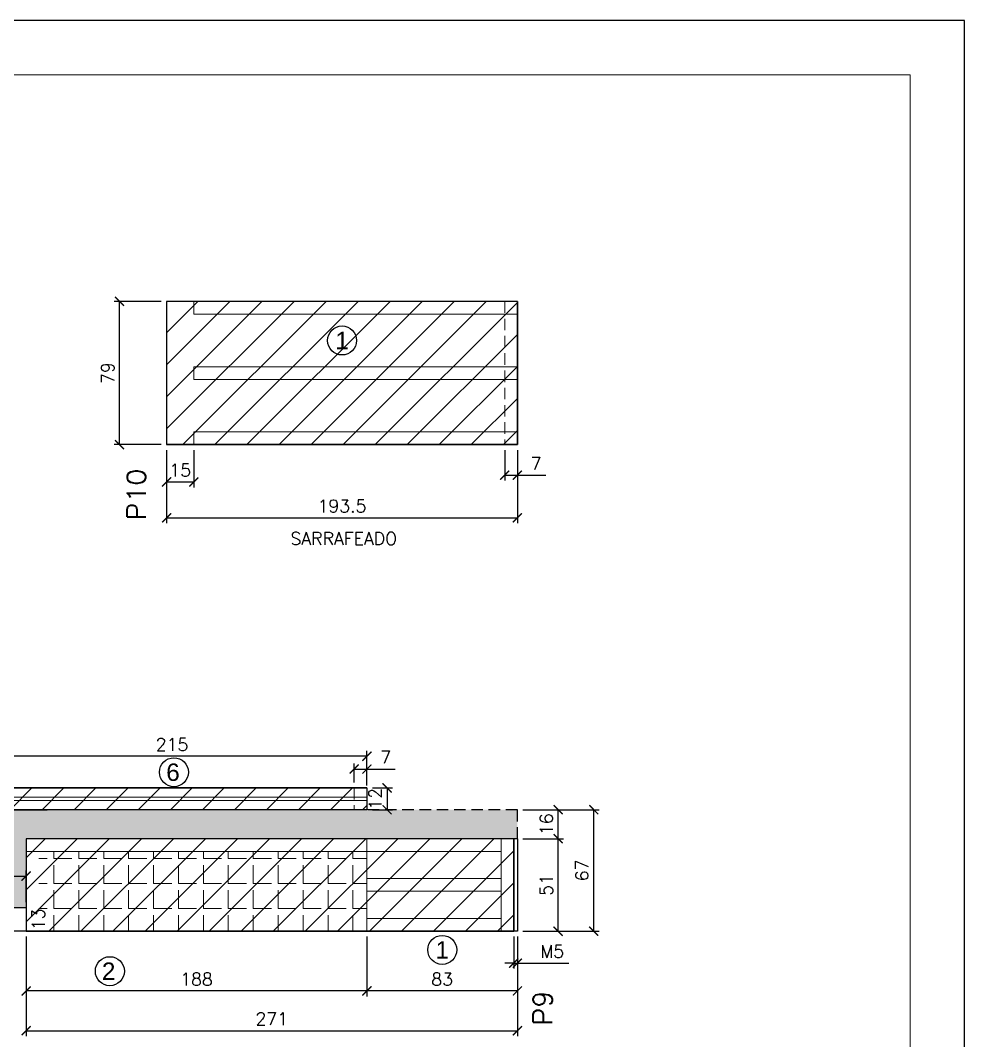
# Model space of a CAD drawing. Extents: x -23436 to 4767, y -4638 to 9755.
# Drawn here: x -19712 to -19191, y 2270 to 2832 of the extents above; entities that cross this region are included whole.
import ezdxf
from ezdxf.enums import TextEntityAlignment as Align

# ---------------------------------------------------------------- set-up
doc = ezdxf.new("R2010")
doc.units = 0
doc.header["$PDMODE"] = 2
doc.header["$PDSIZE"] = 10
doc.linetypes.add('HIDDEN', pattern=[9.525, 6.35, -3.175])
doc.layers.get('0').update_dxf_attribs({"lineweight": 13})
doc.layers.get('Defpoints').update_dxf_attribs({"lineweight": 13})
for name, color, linetype in [('Concreto', 250, 'HIDDEN'), ('Cota', 4, 'Continuous'), ('MB Logo', 255, 'Continuous'), ('Painéis', 200, 'Continuous'), ('Reaproveitamento', 251, 'Continuous'), ('Romaneio', 10, 'Continuous')]:
    doc.layers.add(name, color=color, linetype=linetype)
for name, color, linetype, lineweight in [('FOLHA MB', 7, 'Continuous', 13), ('Sarr 2.2x7', 40, 'Continuous', 9), ('Texto Seção', 7, 'Continuous', 15)]:
    doc.layers.add(name, color=color, linetype=linetype, lineweight=lineweight)
doc.layers.add('Laje_Perimetro', color=7, linetype='Continuous', plot=False)
doc.styles.add('ARIAL', font='arial.ttf', dxfattribs={"oblique": 15, "height": 25})
doc.styles.add('REGUA-120', font='ROMANS.shx', dxfattribs={"height": 15})
doc.styles.add('ROMANS', font='romans.shx')
doc.dimstyles.new('Cota Paínel', dxfattribs={"dimtxt": 7, "dimasz": 5, "dimexe": 3, "dimexo": 3, "dimgap": 3, "dimtad": 1, "dimdec": 1, "dimzin": 12, "dimdsep": 46, "dimtxsty": 'ROMANS', "dimblk": 'ARCHTICK', "dimcen": 0, "dimclrd": 4, "dimclre": 4, "dimclrt": 1, "dimadec": 1, "dimazin": 3, "dimtfac": 1, "dimtdec": 1, "dimtmove": 0, "dimatfit": 3, "dimldrblk": 'OBLIQUE', "dimfxl": 1, "dimtolj": 1, "dimtzin": 12, "dimarcsym": 0})
doc.dimstyles.new('Cota Sarrafo Paínel', dxfattribs={"dimtxt": 7, "dimasz": 5, "dimexe": 1.25, "dimexo": 2.5, "dimgap": 2, "dimtad": 1, "dimdec": 1, "dimdsep": 46, "dimtxsty": 'ROMANS', "dimblk": 'OBLIQUE', "dimcen": 10, "dimdle": 1, "dimse1": 1, "dimse2": 1, "dimsd1": 1, "dimsd2": 1, "dimclrd": 256, "dimclre": 256, "dimclrt": 1, "dimadec": 0, "dimazin": 0, "dimtfac": 1, "dimtdec": 1, "dimtmove": 0, "dimatfit": 3, "dimldrblk": 'OBLIQUE', "dimfxl": 1, "dimlwd": -1, "dimlwe": -1, "dimarcsym": 0})
pattern_1 = [(45, (0, 0), (-8.838835, 8.838835), [])]

# ---------------------------------------------------------------- blocks, each defined once
blk = doc.blocks.new('A$C169d8357')
at = {"layer": 'FOLHA MB', "color": 1}
for points in [[(0, 1199.94), (0, 149.94), (1485.02, 149.94), (1485.02, 1199.94)], [(70, 1169.94), (70, 179.94), (1455.02, 179.94), (1455.02, 1169.94)]]:
    blk.add_lwpolyline(points, close=True, dxfattribs=at)
blk = doc.blocks.new('_ArchTick')
at = {"color": 0, "linetype": 'ByBlock', "const_width": 0.15}
blk.add_lwpolyline([(-0.5, -0.5), (0.5, 0.5)], dxfattribs=at)
blk = doc.blocks.new('*D589')
at = {"layer": 'Cota', "color": 4, "lineweight": -2, "transparency": 16777216}
for p, q in [((-19631.54, 2595.26), (-19631.54, 2554.91)), ((-19438.04, 2595.26), (-19438.04, 2554.91)), ((-19631.54, 2557.91), (-19438.04, 2557.91))]:
    blk.add_line(p, q, dxfattribs=at)
at = {"layer": 'Defpoints', "color": 0, "transparency": 16777216}
for p in [(-19631.54, 2598.26), (-19438.04, 2598.26), (-19438.04, 2557.91)]:
    blk.add_point(p, dxfattribs=at)
at = {"layer": 'Cota', "color": 4, "lineweight": -2, "transparency": 16777216, "xscale": 5, "yscale": 5, "zscale": 5, "rotation": 180}
blk.add_blockref('_ArchTick', (-19631.54, 2557.91), dxfattribs=at)
at = {"layer": 'Cota', "color": 4, "lineweight": -2, "transparency": 16777216, "xscale": 5, "yscale": 5, "zscale": 5}
blk.add_blockref('_ArchTick', (-19438.04, 2557.91), dxfattribs=at)
at = {"layer": 'Cota', "color": 1, "transparency": 16777216, "insert": (-19534.79, 2564.41), "char_height": 7, "attachment_point": 5, "style": 'ROMANS'}
blk.add_mtext('\\A1;193.5', dxfattribs=at)
blk = doc.blocks.new('_OBLIQUE')
at = {"color": 0, "linetype": 'ByBlock', "lineweight": -2}
for p, q in [((0, 0), (-1, 0)), ((-0.5, -0.5), (0.5, 0.5))]:
    blk.add_line(p, q, dxfattribs=at)
blk = doc.blocks.new('*D590')
at = {"layer": 'Cota', "color": 4, "lineweight": -2, "transparency": 16777216}
for p, q in [((-19634.54, 2677.26), (-19660.53, 2677.26)), ((-19657.53, 2598.26), (-19657.53, 2677.26)), ((-19634.54, 2598.26), (-19660.53, 2598.26))]:
    blk.add_line(p, q, dxfattribs=at)
at = {"layer": 'Defpoints', "color": 0, "transparency": 16777216}
for p in [(-19657.53, 2677.26), (-19631.54, 2677.26), (-19631.54, 2598.26)]:
    blk.add_point(p, dxfattribs=at)
at = {"layer": 'Cota', "color": 4, "lineweight": -2, "transparency": 16777216, "xscale": 5, "yscale": 5, "zscale": 5}
for p, rotation in [((-19657.53, 2677.26), 90), ((-19657.53, 2598.26), 270)]:
    blk.add_blockref('_ArchTick', p, dxfattribs=dict(at, rotation=rotation))
at = {"layer": 'Cota', "color": 1, "transparency": 16777216, "insert": (-19664.03, 2637.76), "char_height": 7, "attachment_point": 5, "rotation": 90, "style": 'ROMANS'}
blk.add_mtext('\\A1;79', dxfattribs=at)
blk = doc.blocks.new('*D595')
at = {"layer": 'Cota', "color": 4, "lineweight": -2, "transparency": 16777216}
for p, q in [((-19445.04, 2595.26), (-19445.04, 2578.43)), ((-19438.04, 2595.26), (-19438.04, 2578.43)), ((-19445.04, 2581.43), (-19438.04, 2581.43)), ((-19438.04, 2581.43), (-19422.38, 2581.43))]:
    blk.add_line(p, q, dxfattribs=at)
at = {"layer": 'Defpoints', "color": 0, "transparency": 16777216}
for p in [(-19445.04, 2598.26), (-19438.04, 2598.26), (-19438.04, 2581.43)]:
    blk.add_point(p, dxfattribs=at)
at = {"layer": 'Cota', "color": 4, "lineweight": -2, "transparency": 16777216, "xscale": 5, "yscale": 5, "zscale": 5, "rotation": 180}
blk.add_blockref('_ArchTick', (-19445.04, 2581.43), dxfattribs=at)
at = {"layer": 'Cota', "color": 4, "lineweight": -2, "transparency": 16777216, "xscale": 5, "yscale": 5, "zscale": 5}
blk.add_blockref('_ArchTick', (-19438.04, 2581.43), dxfattribs=at)
at = {"layer": 'Cota', "color": 1, "transparency": 16777216, "insert": (-19427.71, 2587.93), "char_height": 7, "attachment_point": 5, "style": 'ROMANS'}
blk.add_mtext('\\A1;7', dxfattribs=at)
blk = doc.blocks.new('*D597')
at = {"layer": 'Cota', "color": 4, "lineweight": -2, "transparency": 16777216}
for p, q in [((-19440.04, 2326.92), (-19440.04, 2309.29)), ((-19438.04, 2326.92), (-19438.04, 2309.29)), ((-19440.04, 2312.29), (-19445.04, 2312.29)), ((-19440.04, 2312.29), (-19438.04, 2312.29)), ((-19438.04, 2312.29), (-19409.71, 2312.29))]:
    blk.add_line(p, q, dxfattribs=at)
at = {"layer": 'Defpoints', "color": 0, "transparency": 16777216}
for p in [(-19440.04, 2329.92), (-19438.04, 2329.92), (-19438.04, 2312.29)]:
    blk.add_point(p, dxfattribs=at)
at = {"layer": 'Cota', "color": 4, "lineweight": -2, "transparency": 16777216, "xscale": 5, "yscale": 5, "zscale": 5}
blk.add_blockref('_ArchTick', (-19440.04, 2312.29), dxfattribs=at)
at = {"layer": 'Cota', "color": 4, "lineweight": -2, "transparency": 16777216, "xscale": 5, "yscale": 5, "zscale": 5, "rotation": 180}
blk.add_blockref('_ArchTick', (-19438.04, 2312.29), dxfattribs=at)
at = {"layer": 'Cota', "color": 1, "transparency": 16777216, "insert": (-19418.88, 2318.79), "char_height": 7, "attachment_point": 5, "style": 'ROMANS'}
blk.add_mtext('\\A1;M5', dxfattribs=at)
blk = doc.blocks.new('*D598')
at = {"layer": 'Cota', "color": 4, "lineweight": -2, "transparency": 16777216}
for p, q in [((-19709.04, 2326.92), (-19709.04, 2272.04)), ((-19438.04, 2326.92), (-19438.04, 2272.04)), ((-19709.04, 2275.04), (-19438.04, 2275.04))]:
    blk.add_line(p, q, dxfattribs=at)
at = {"layer": 'Defpoints', "color": 0, "transparency": 16777216}
for p in [(-19709.04, 2329.92), (-19438.04, 2329.92), (-19438.04, 2275.04)]:
    blk.add_point(p, dxfattribs=at)
at = {"layer": 'Cota', "color": 4, "lineweight": -2, "transparency": 16777216, "xscale": 5, "yscale": 5, "zscale": 5, "rotation": 180}
blk.add_blockref('_ArchTick', (-19709.04, 2275.04), dxfattribs=at)
at = {"layer": 'Cota', "color": 4, "lineweight": -2, "transparency": 16777216, "xscale": 5, "yscale": 5, "zscale": 5}
blk.add_blockref('_ArchTick', (-19438.04, 2275.04), dxfattribs=at)
at = {"layer": 'Cota', "color": 1, "transparency": 16777216, "insert": (-19573.54, 2281.54), "char_height": 7, "attachment_point": 5, "style": 'ROMANS'}
blk.add_mtext('\\A1;271', dxfattribs=at)
blk = doc.blocks.new('*D599')
at = {"layer": 'Cota', "color": 4, "lineweight": -2, "transparency": 16777216}
for p, q in [((-19435.04, 2396.92), (-19392.93, 2396.92)), ((-19395.93, 2329.92), (-19395.93, 2396.92)), ((-19435.04, 2329.92), (-19392.93, 2329.92))]:
    blk.add_line(p, q, dxfattribs=at)
at = {"layer": 'Defpoints', "color": 0, "transparency": 16777216}
for p in [(-19438.04, 2396.92), (-19395.93, 2396.92), (-19438.04, 2329.92)]:
    blk.add_point(p, dxfattribs=at)
at = {"layer": 'Cota', "color": 4, "lineweight": -2, "transparency": 16777216, "xscale": 5, "yscale": 5, "zscale": 5}
for p, rotation in [((-19395.93, 2396.92), 90), ((-19395.93, 2329.92), 270)]:
    blk.add_blockref('_ArchTick', p, dxfattribs=dict(at, rotation=rotation))
at = {"layer": 'Cota', "color": 1, "transparency": 16777216, "insert": (-19402.43, 2363.42), "char_height": 7, "attachment_point": 5, "rotation": 90, "style": 'ROMANS'}
blk.add_mtext('\\A1;67', dxfattribs=at)
blk = doc.blocks.new('*D571')
at = {"layer": 'Cota', "color": 4, "lineweight": -2, "transparency": 16777216}
for p, q in [((-19435.04, 2380.92), (-19412.58, 2380.92)), ((-19415.58, 2329.92), (-19415.58, 2380.92)), ((-19435.04, 2329.92), (-19412.58, 2329.92))]:
    blk.add_line(p, q, dxfattribs=at)
at = {"layer": 'Defpoints', "color": 0, "transparency": 16777216}
for p in [(-19438.04, 2380.92), (-19415.58, 2380.92), (-19438.04, 2329.92)]:
    blk.add_point(p, dxfattribs=at)
at = {"layer": 'Cota', "color": 4, "lineweight": -2, "transparency": 16777216, "xscale": 5, "yscale": 5, "zscale": 5}
for p, rotation in [((-19415.58, 2380.92), 90), ((-19415.58, 2329.92), 270)]:
    blk.add_blockref('_ArchTick', p, dxfattribs=dict(at, rotation=rotation))
at = {"layer": 'Cota', "color": 1, "transparency": 16777216, "insert": (-19422.08, 2355.42), "char_height": 7, "attachment_point": 5, "rotation": 90, "style": 'ROMANS'}
blk.add_mtext('\\A1;51', dxfattribs=at)
blk = doc.blocks.new('*D572')
at = {"layer": 'Cota', "color": 4, "lineweight": -2, "transparency": 16777216}
for p, q in [((-19435.04, 2396.92), (-19412.58, 2396.92)), ((-19415.58, 2380.92), (-19415.58, 2396.92)), ((-19435.04, 2380.92), (-19412.58, 2380.92))]:
    blk.add_line(p, q, dxfattribs=at)
at = {"layer": 'Defpoints', "color": 0, "transparency": 16777216}
for p in [(-19438.04, 2396.92), (-19415.58, 2396.92), (-19438.04, 2380.92)]:
    blk.add_point(p, dxfattribs=at)
at = {"layer": 'Cota', "color": 4, "lineweight": -2, "transparency": 16777216, "xscale": 5, "yscale": 5, "zscale": 5}
for p, rotation in [((-19415.58, 2396.92), 90), ((-19415.58, 2380.92), 270)]:
    blk.add_blockref('_ArchTick', p, dxfattribs=dict(at, rotation=rotation))
at = {"layer": 'Cota', "color": 1, "transparency": 16777216, "insert": (-19422.08, 2388.92), "char_height": 7, "attachment_point": 5, "rotation": 90, "style": 'ROMANS'}
blk.add_mtext('\\A1;16', dxfattribs=at)
blk = doc.blocks.new('*D576')
at = {"layer": 'Cota', "color": 4, "lineweight": -2, "transparency": 16777216}
for p, q in [((-19528.04, 2411.92), (-19528.04, 2422.35)), ((-19521.04, 2410.23), (-19521.04, 2422.35)), ((-19528.04, 2419.35), (-19521.04, 2419.35)), ((-19521.04, 2419.35), (-19505.38, 2419.35))]:
    blk.add_line(p, q, dxfattribs=at)
at = {"layer": 'Defpoints', "color": 0, "transparency": 16777216}
for p in [(-19521.04, 2419.35), (-19528.04, 2408.92), (-19521.04, 2407.23)]:
    blk.add_point(p, dxfattribs=at)
at = {"layer": 'Cota', "color": 4, "lineweight": -2, "transparency": 16777216, "xscale": 5, "yscale": 5, "zscale": 5, "rotation": 180}
blk.add_blockref('_ArchTick', (-19528.04, 2419.35), dxfattribs=at)
at = {"layer": 'Cota', "color": 4, "lineweight": -2, "transparency": 16777216, "xscale": 5, "yscale": 5, "zscale": 5}
blk.add_blockref('_ArchTick', (-19521.04, 2419.35), dxfattribs=at)
at = {"layer": 'Cota', "color": 1, "transparency": 16777216, "insert": (-19510.71, 2425.85), "char_height": 7, "attachment_point": 5, "style": 'ROMANS'}
blk.add_mtext('\\A1;7', dxfattribs=at)
blk = doc.blocks.new('*D577')
at = {"layer": 'Cota', "color": 4, "lineweight": -2, "transparency": 16777216}
for p, q in [((-19736.04, 2411.92), (-19736.04, 2429.38)), ((-19521.04, 2426.38), (-19736.04, 2426.38)), ((-19521.04, 2411.92), (-19521.04, 2429.38))]:
    blk.add_line(p, q, dxfattribs=at)
at = {"layer": 'Defpoints', "color": 0, "transparency": 16777216}
for p in [(-19736.04, 2426.38), (-19736.04, 2408.92), (-19521.04, 2408.92)]:
    blk.add_point(p, dxfattribs=at)
at = {"layer": 'Cota', "color": 4, "lineweight": -2, "transparency": 16777216, "xscale": 5, "yscale": 5, "zscale": 5, "rotation": 180}
blk.add_blockref('_ArchTick', (-19736.04, 2426.38), dxfattribs=at)
at = {"layer": 'Cota', "color": 4, "lineweight": -2, "transparency": 16777216, "xscale": 5, "yscale": 5, "zscale": 5}
blk.add_blockref('_ArchTick', (-19521.04, 2426.38), dxfattribs=at)
at = {"layer": 'Cota', "color": 1, "transparency": 16777216, "insert": (-19628.54, 2432.88), "char_height": 7, "attachment_point": 5, "style": 'ROMANS'}
blk.add_mtext('\\A1;215', dxfattribs=at)
blk = doc.blocks.new('*D580')
at = {"layer": 'Cota', "color": 4, "lineweight": -2, "transparency": 16777216}
for p, q in [((-19518.04, 2408.92), (-19506.94, 2408.92)), ((-19509.94, 2408.92), (-19509.94, 2396.92)), ((-19518.04, 2396.92), (-19506.94, 2396.92))]:
    blk.add_line(p, q, dxfattribs=at)
at = {"layer": 'Defpoints', "color": 0, "transparency": 16777216}
for p in [(-19521.04, 2408.92), (-19521.04, 2396.92), (-19509.94, 2396.92)]:
    blk.add_point(p, dxfattribs=at)
at = {"layer": 'Cota', "color": 4, "lineweight": -2, "transparency": 16777216, "xscale": 5, "yscale": 5, "zscale": 5}
for p, rotation in [((-19509.94, 2408.92), 90), ((-19509.94, 2396.92), 270)]:
    blk.add_blockref('_ArchTick', p, dxfattribs=dict(at, rotation=rotation))
at = {"layer": 'Cota', "color": 1, "transparency": 16777216, "insert": (-19516.44, 2402.92), "char_height": 7, "attachment_point": 5, "rotation": 90, "style": 'ROMANS'}
blk.add_mtext('\\A1;12', dxfattribs=at)
blk = doc.blocks.new('*D581')
at = {"layer": 'Cota', "color": 4, "lineweight": -2, "transparency": 16777216}
for p, q in [((-19521.04, 2326.92), (-19521.04, 2293.95)), ((-19438.04, 2326.92), (-19438.04, 2293.95)), ((-19438.04, 2296.95), (-19521.04, 2296.95))]:
    blk.add_line(p, q, dxfattribs=at)
at = {"layer": 'Defpoints', "color": 0, "transparency": 16777216}
for p in [(-19521.04, 2329.92), (-19438.04, 2329.92), (-19521.04, 2296.95)]:
    blk.add_point(p, dxfattribs=at)
at = {"layer": 'Cota', "color": 4, "lineweight": -2, "transparency": 16777216, "xscale": 5, "yscale": 5, "zscale": 5, "rotation": 180}
blk.add_blockref('_ArchTick', (-19521.04, 2296.95), dxfattribs=at)
at = {"layer": 'Cota', "color": 4, "lineweight": -2, "transparency": 16777216, "xscale": 5, "yscale": 5, "zscale": 5}
blk.add_blockref('_ArchTick', (-19438.04, 2296.95), dxfattribs=at)
at = {"layer": 'Cota', "color": 1, "transparency": 16777216, "insert": (-19479.54, 2303.45), "char_height": 7, "attachment_point": 5, "style": 'ROMANS'}
blk.add_mtext('\\A1;83', dxfattribs=at)
blk = doc.blocks.new('*D582')
at = {"layer": 'Cota', "color": 4, "lineweight": -2, "transparency": 16777216}
for p, q in [((-19709.04, 2326.92), (-19709.04, 2293.95)), ((-19521.04, 2326.92), (-19521.04, 2293.95)), ((-19521.04, 2296.95), (-19709.04, 2296.95))]:
    blk.add_line(p, q, dxfattribs=at)
at = {"layer": 'Defpoints', "color": 0, "transparency": 16777216}
for p in [(-19709.04, 2329.92), (-19521.04, 2329.92), (-19709.04, 2296.95)]:
    blk.add_point(p, dxfattribs=at)
at = {"layer": 'Cota', "color": 4, "lineweight": -2, "transparency": 16777216, "xscale": 5, "yscale": 5, "zscale": 5, "rotation": 180}
blk.add_blockref('_ArchTick', (-19709.04, 2296.95), dxfattribs=at)
at = {"layer": 'Cota', "color": 4, "lineweight": -2, "transparency": 16777216, "xscale": 5, "yscale": 5, "zscale": 5}
blk.add_blockref('_ArchTick', (-19521.04, 2296.95), dxfattribs=at)
at = {"layer": 'Cota', "color": 1, "transparency": 16777216, "insert": (-19615.04, 2303.45), "char_height": 7, "attachment_point": 5, "style": 'ROMANS'}
blk.add_mtext('\\A1;188', dxfattribs=at)
blk = doc.blocks.new('*D587')
at = {"layer": 'Cota', "color": 4, "lineweight": -2, "transparency": 16777216}
for p, q in [((-19631.54, 2595.26), (-19631.54, 2574.69)), ((-19616.54, 2595.26), (-19616.54, 2574.69)), ((-19631.54, 2577.69), (-19616.54, 2577.69))]:
    blk.add_line(p, q, dxfattribs=at)
at = {"layer": 'Defpoints', "color": 0, "transparency": 16777216}
for p in [(-19631.54, 2598.26), (-19616.54, 2598.26), (-19616.54, 2577.69)]:
    blk.add_point(p, dxfattribs=at)
at = {"layer": 'Cota', "color": 4, "lineweight": -2, "transparency": 16777216, "xscale": 5, "yscale": 5, "zscale": 5, "rotation": 180}
blk.add_blockref('_ArchTick', (-19631.54, 2577.69), dxfattribs=at)
at = {"layer": 'Cota', "color": 4, "lineweight": -2, "transparency": 16777216, "xscale": 5, "yscale": 5, "zscale": 5}
blk.add_blockref('_ArchTick', (-19616.54, 2577.69), dxfattribs=at)
at = {"layer": 'Cota', "color": 1, "transparency": 16777216, "insert": (-19624.04, 2584.19), "char_height": 7, "attachment_point": 5, "style": 'ROMANS'}
blk.add_mtext('\\A1;15', dxfattribs=at)
blk = doc.blocks.new('*D672')
at = {"layer": 'Defpoints', "color": 0, "transparency": 16777216}
for p in [(-19709.04, 2342.92), (-19696.78, 2342.92), (-19709.04, 2329.92)]:
    blk.add_point(p, dxfattribs=at)
at = {"layer": 'Cota', "color": 1, "transparency": 16777216, "insert": (-19702.28, 2336.42), "char_height": 7, "attachment_point": 5, "rotation": 90, "style": 'ROMANS'}
blk.add_mtext('13', dxfattribs=at)
blk = doc.blocks.new('*D673')
at = {"layer": 'Cota', "color": 4, "lineweight": -2, "transparency": 16777216}
for p, q in [((-19736.04, 2345.92), (-19736.04, 2363.31)), ((-19709.04, 2345.92), (-19709.04, 2363.31)), ((-19736.04, 2360.31), (-19709.04, 2360.31))]:
    blk.add_line(p, q, dxfattribs=at)
at = {"layer": 'Defpoints', "color": 0, "transparency": 16777216}
for p in [(-19709.04, 2360.31), (-19736.04, 2342.92), (-19709.04, 2342.92)]:
    blk.add_point(p, dxfattribs=at)
at = {"layer": 'Cota', "color": 4, "lineweight": -2, "transparency": 16777216, "xscale": 5, "yscale": 5, "zscale": 5, "rotation": 180}
blk.add_blockref('_ArchTick', (-19736.04, 2360.31), dxfattribs=at)
at = {"layer": 'Cota', "color": 4, "lineweight": -2, "transparency": 16777216, "xscale": 5, "yscale": 5, "zscale": 5}
blk.add_blockref('_ArchTick', (-19709.04, 2360.31), dxfattribs=at)
at = {"layer": 'Cota', "color": 1, "transparency": 16777216, "insert": (-19722.54, 2366.81), "char_height": 7, "attachment_point": 5, "style": 'ROMANS'}
blk.add_mtext('\\A1;27', dxfattribs=at)

msp = doc.modelspace()

# ---------------------------------------------------------------- hatches: boundary and pattern name
at = {"true_color": 0x636466}
h = msp.add_hatch(dxfattribs=at)
h.set_pattern_fill('ANGLE', color=251, scale=50)
h.set_pattern_definition([(0, (-1585, -1150), (0, 13.75), [10, -3.75]), (90, (-1585, -1150), (-13.75, 8e-16), [10, -3.75])])
h.paths.add_polyline_path([(-19702.04, 2373.92), (-19521.04, 2373.92), (-19521.04, 2329.92), (-19702.04, 2329.92)])
at = {"layer": 'Concreto'}
h = msp.add_hatch(dxfattribs=at)
h.set_pattern_fill('AR-CONC', color=256, scale=2.5)
h.set_pattern_definition([(50, (-1585, -1150), (17.931505, -1.568803), [1.875, -20.625]), (355, (-1585, -1150), (-3.468783, 18.804803), [1.5, -16.5]), (100.45144, (-1583.506, -1150.13), (14.462721, 17.236), [1.593505, -17.528553]), (46.1842, (-1585, -1145), (26.681033, -4.137982), [2.8125, -30.9375]), (96.63564, (-1582.777, -1145.345), (23.36655, 24.352965), [2.39026, -26.292844]), (351.18416, (-1585, -1145), (23.36655, 24.352965), [2.25, -24.75]), (21, (-1582.5, -1146.25), (14.922676, -10.065472), [1.875, -20.625]), (326, (-1582.5, -1146.25), (6.082883, 18.128751), [1.5, -16.5]), (71.45144, (-1581.256, -1147.089), (21.00556, 8.063279), [1.593505, -17.528553]), (37.5, (-1585, -1150), (0.3039964, 8.3223463), [0, -16.3, 0, -16.75, 0, -16.5625]), (7.5, (-1585, -1150), (6.5767384, 9.860293), [0, -9.55, 0, -15.925, 0, -6.3125]), (327.5, (-1590.575, -1150), (13.345561, -0.5638718), [0, -6.25, 0, -19.5, 0, -25.875]), (317.5, (-1593.075, -1150), (14.579654, 2.5026246), [0, -8.125, 0, -12.95, 0, -18.375])])
h.paths.add_polyline_path([(-19878.54, 2391.92), (-19736.04, 2391.92), (-19736.04, 2396.92), (-19521.04, 2396.92), (-19438.04, 2396.92), (-19438.04, 2380.92), (-19709.04, 2380.92), (-19709.04, 2342.92), (-19736.04, 2342.92), (-19736.04, 2379.92), (-19851.54, 2379.92), (-19851.54, 2329.92), (-19925.54, 2329.92), (-19925.54, 2343.92), (-19878.54, 2343.92)])
at = {"layer": 'Reaproveitamento'}
h = msp.add_hatch(dxfattribs=at)
h.set_pattern_fill('ANSI31', color=256, scale=100)
h.set_pattern_definition(pattern_1)
h.paths.add_polyline_path([(-19631.54, 2598.26), (-19438.04, 2598.26), (-19438.04, 2677.26), (-19631.54, 2677.26)])
h = msp.add_hatch(dxfattribs=at)
h.set_pattern_fill('ANSI31', color=256, scale=100)
h.set_pattern_definition(pattern_1)
h.paths.add_polyline_path([(-19851.54, 2391.92), (-19851.54, 2408.92), (-19521.04, 2408.92), (-19521.04, 2396.92), (-19736.04, 2396.92), (-19736.04, 2391.92)])
h = msp.add_hatch(dxfattribs=at)
h.set_pattern_fill('ANSI31', color=256, scale=100)
h.set_pattern_definition(pattern_1)
h.paths.add_polyline_path([(-19709.04, 2329.92), (-19440.04, 2329.92), (-19440.04, 2380.92), (-19709.04, 2380.92)])

# ---------------------------------------------------------------- linework, layer by layer
at = {"color": 251, "true_color": 0x636466}
msp.add_line((-19521.04, 2380.92), (-19521.04, 2329.92), dxfattribs=at)
at = {"layer": 'Concreto'}
for p, q in [((-19438.04, 2396.92), (-19521.04, 2396.92)), ((-19438.04, 2380.92), (-19438.04, 2396.92))]:
    msp.add_line(p, q, dxfattribs=at)
at = {"layer": 'Laje_Perimetro'}
msp.add_lwpolyline([(-19191.38, 2832.26), (-20676.4, 2832.26), (-20676.4, 1782.26), (-19191.38, 1782.26)], close=True, dxfattribs=at)
at = {"layer": 'Painéis'}
for p, q in [((-19438.04, 2677.26), (-19631.54, 2677.26)), ((-19631.54, 2677.26), (-19631.54, 2598.26)), ((-19438.04, 2677.26), (-19438.04, 2598.26)), ((-19438.04, 2598.26), (-19631.54, 2598.26)), ((-19521.04, 2408.92), (-19851.54, 2408.92)), ((-19521.04, 2408.92), (-19521.04, 2396.92)), ((-19521.04, 2396.92), (-19736.04, 2396.92)), ((-19736.04, 2396.92), (-19697.38, 2396.92)), ((-19709.04, 2380.92), (-19709.04, 2329.92)), ((-19438.04, 2380.92), (-19709.04, 2380.92)), ((-19440.04, 2380.92), (-19440.04, 2329.92)), ((-19438.04, 2380.92), (-19438.04, 2329.92)), ((-19736.04, 2342.92), (-19709.04, 2342.92)), ((-19709.04, 2329.92), (-19851.54, 2329.92)), ((-19438.04, 2329.92), (-19709.04, 2329.92))]:
    msp.add_line(p, q, dxfattribs=at)
for points in [[(-19631.54, 2598.26), (-19438.04, 2598.26), (-19438.04, 2677.26), (-19631.54, 2677.26)], [(-19851.54, 2391.92), (-19851.54, 2408.92), (-19521.04, 2408.92), (-19521.04, 2396.92), (-19736.04, 2396.92), (-19736.04, 2391.92)], [(-19709.04, 2329.92), (-19440.04, 2329.92), (-19440.04, 2380.92), (-19709.04, 2380.92)]]:
    msp.add_lwpolyline(points, close=True, dxfattribs=at)
at = {"layer": 'Romaneio'}
for centre in [(-19534.75, 2655.72), (-19627.49, 2417.6), (-19479.49, 2319.59), (-19662.83, 2307.85)]:
    msp.add_circle(centre, 8, dxfattribs=at)
at = {"layer": 'Sarr 2.2x7', "color": 50}
for p, q in [((-19438.04, 2677.26), (-19616.54, 2677.26)), ((-19616.54, 2677.26), (-19616.54, 2673.76)), ((-19616.54, 2670.26), (-19616.54, 2673.76)), ((-19438.04, 2677.26), (-19438.04, 2673.76)), ((-19438.04, 2670.26), (-19438.04, 2673.76)), ((-19438.04, 2670.26), (-19616.54, 2670.26)), ((-19616.54, 2641.26), (-19616.54, 2637.76)), ((-19616.54, 2641.26), (-19438.04, 2641.26)), ((-19438.04, 2641.26), (-19438.04, 2637.76)), ((-19616.54, 2634.26), (-19616.54, 2637.76)), ((-19616.54, 2634.26), (-19438.04, 2634.26)), ((-19438.04, 2634.26), (-19438.04, 2637.76)), ((-19616.54, 2605.26), (-19616.54, 2601.76)), ((-19616.54, 2605.26), (-19438.04, 2605.26)), ((-19438.04, 2605.26), (-19438.04, 2601.76)), ((-19616.54, 2598.26), (-19616.54, 2601.76)), ((-19438.04, 2598.26), (-19438.04, 2601.76)), ((-19616.54, 2598.26), (-19438.04, 2598.26)), ((-19521.04, 2408.92), (-19736.04, 2408.92)), ((-19521.04, 2408.92), (-19521.04, 2406.42)), ((-19521.04, 2403.92), (-19736.04, 2403.92)), ((-19521.04, 2403.92), (-19521.04, 2406.42)), ((-19736.04, 2401.92), (-19521.04, 2401.92)), ((-19521.04, 2401.92), (-19521.04, 2399.42)), ((-19521.04, 2396.92), (-19521.04, 2399.42)), ((-19736.04, 2396.92), (-19521.04, 2396.92)), ((-19447.04, 2380.92), (-19709.04, 2380.92)), ((-19709.04, 2380.92), (-19709.04, 2377.42)), ((-19447.04, 2329.92), (-19447.04, 2380.92)), ((-19447.04, 2380.92), (-19443.54, 2380.92)), ((-19447.04, 2380.92), (-19447.04, 2377.42)), ((-19440.04, 2380.92), (-19443.54, 2380.92)), ((-19440.04, 2329.92), (-19440.04, 2380.92)), ((-19709.04, 2373.92), (-19709.04, 2377.42)), ((-19447.04, 2373.92), (-19447.04, 2377.42)), ((-19447.04, 2373.92), (-19709.04, 2373.92)), ((-19521.04, 2358.92), (-19521.04, 2355.42)), ((-19521.04, 2358.92), (-19447.04, 2358.92)), ((-19447.04, 2358.92), (-19447.04, 2355.42)), ((-19521.04, 2351.92), (-19521.04, 2355.42)), ((-19447.04, 2351.92), (-19447.04, 2355.42)), ((-19521.04, 2351.92), (-19447.04, 2351.92)), ((-19709.04, 2342.92), (-19712.54, 2342.92)), ((-19709.04, 2342.92), (-19709.04, 2329.92)), ((-19521.04, 2336.92), (-19521.04, 2333.42)), ((-19521.04, 2336.92), (-19447.04, 2336.92)), ((-19447.04, 2336.92), (-19447.04, 2333.42)), ((-19709.04, 2329.92), (-19712.54, 2329.92)), ((-19521.04, 2329.92), (-19521.04, 2333.42)), ((-19521.04, 2329.92), (-19447.04, 2329.92)), ((-19447.04, 2329.92), (-19447.04, 2333.42)), ((-19447.04, 2329.92), (-19443.54, 2329.92)), ((-19440.04, 2329.92), (-19443.54, 2329.92))]:
    msp.add_line(p, q, dxfattribs=at)
at = {"layer": 'Sarr 2.2x7', "linetype": 'HIDDEN'}
for p, q in [((-19445.04, 2677.26), (-19445.04, 2598.26)), ((-19528.04, 2408.92), (-19528.04, 2396.92))]:
    msp.add_line(p, q, dxfattribs=at)

# ---------------------------------------------------------------- block references
at = {"layer": 'MB Logo'}
msp.add_blockref('A$C169d8357', (-20676.4, 1632.32), dxfattribs=at)

# ---------------------------------------------------------------- texts
at = {"layer": 'Painéis', "color": 1, "insert": (-19533.82, 2546.48), "char_height": 7, "attachment_point": 5, "style": 'ROMANS'}
msp.add_mtext('\\A1;SARRAFEADO', dxfattribs=at)
at = {"layer": 'Romaneio', "color": 0, "style": 'ARIAL'}
for s, p in [('1', (-19534.75, 2655.72)), ('6', (-19628.01, 2417.6)), ('1', (-19479.49, 2319.59)), ('2', (-19663.51, 2307.85))]:
    msp.add_text(s, height=9.6, dxfattribs=at).set_placement(p, align=Align.MIDDLE_CENTER)
at = {"layer": 'Texto Seção', "style": 'REGUA-120', "width": 1.05}
for s, p in [('P10', (-19648.16, 2570.77)), ('P9', (-19424.09, 2287.52))]:
    msp.add_text(s, height=10.4, rotation=90, dxfattribs=at).set_placement(p, align=Align.MIDDLE_CENTER)

# ---------------------------------------------------------------- dimensions: what is measured, and where the dimension line sits
at = {"layer": 'Cota'}
for base, p1, p2, angle, picture, middle in [((-19657.53, 2677.26), (-19631.54, 2598.26), (-19631.54, 2677.26), 90, '*D590', (-19664.03, 2637.76)), ((-19438.04, 2557.91), (-19631.54, 2598.26), (-19438.04, 2598.26), 180, '*D589', (-19534.79, 2564.41)), ((-19438.04, 2581.43), (-19445.04, 2598.26), (-19438.04, 2598.26), 180, '*D595', (-19427.71, 2587.93)), ((-19736.04, 2426.38), (-19521.04, 2408.92), (-19736.04, 2408.92), 180, '*D577', (-19628.54, 2432.88)), ((-19521.04, 2419.35), (-19528.04, 2408.92), (-19521.04, 2407.23), 180, '*D576', (-19510.71, 2425.85)), ((-19395.93, 2396.92), (-19438.04, 2329.92), (-19438.04, 2396.92), 90, '*D599', (-19402.43, 2363.42)), ((-19415.58, 2380.92), (-19438.04, 2329.92), (-19438.04, 2380.92), 270, '*D571', (-19422.08, 2355.42)), ((-19438.04, 2275.04), (-19709.04, 2329.92), (-19438.04, 2329.92), 180, '*D598', (-19573.54, 2281.54)), ((-19521.04, 2296.95), (-19438.04, 2329.92), (-19521.04, 2329.92), 180, '*D581', (-19479.54, 2303.45))]:
    dim = msp.add_linear_dim(base=base, p1=p1, p2=p2, angle=angle, dimstyle='Cota Paínel', dxfattribs=at)
    dim.commit()
    dim.dimension.update_dxf_attribs({"geometry": picture, "text_midpoint": middle})
for base, p1, p2, angle, dimstyle, picture, middle in [((-19616.54, 2577.69), (-19631.54, 2598.26), (-19616.54, 2598.26), 180, 'Cota Paínel', '*D587', (-19624.04, 2577.69)), ((-19509.94, 2396.92), (-19521.04, 2408.92), (-19521.04, 2396.92), 90, 'Cota Paínel', '*D580', (-19509.94, 2402.92)), ((-19415.58, 2396.92), (-19438.04, 2380.92), (-19438.04, 2396.92), 270, 'Cota Paínel', '*D572', (-19415.58, 2388.92)), ((-19696.78, 2342.92), (-19709.04, 2329.92), (-19709.04, 2342.92), 90, 'Cota Sarrafo Paínel', '*D672', (-19696.78, 2336.42))]:
    dim = msp.add_linear_dim(base=base, p1=p1, p2=p2, angle=angle, dimstyle=dimstyle, dxfattribs=at)
    dim.commit()
    dim.dimension.update_dxf_attribs({"geometry": picture, "text_midpoint": middle, "dimtype": 160})
dim = msp.add_linear_dim(base=(-19709.04, 2360.31), p1=(-19736.04, 2342.92), p2=(-19709.04, 2342.92), dimstyle='Cota Paínel', dxfattribs=at)
dim.commit()
dim.dimension.update_dxf_attribs({"geometry": '*D673', "text_midpoint": (-19722.54, 2366.81)})
dim = msp.add_linear_dim(base=(-19709.04, 2296.95), p1=(-19521.04, 2329.92), p2=(-19709.04, 2329.92), angle=180, dimstyle='Cota Paínel', override={"dimtmove": 1}, dxfattribs=at)
dim.commit()
dim.dimension.update_dxf_attribs({"geometry": '*D582', "text_midpoint": (-19615.04, 2303.45)})
dim = msp.add_linear_dim(base=(-19438.04, 2312.29), p1=(-19440.04, 2329.92), p2=(-19438.04, 2329.92), angle=180, text='M5', dimstyle='Cota Paínel', dxfattribs=at)
dim.commit()
dim.dimension.update_dxf_attribs({"geometry": '*D597', "text_midpoint": (-19418.88, 2318.79)})

doc.saveas('drawing.dxf')
